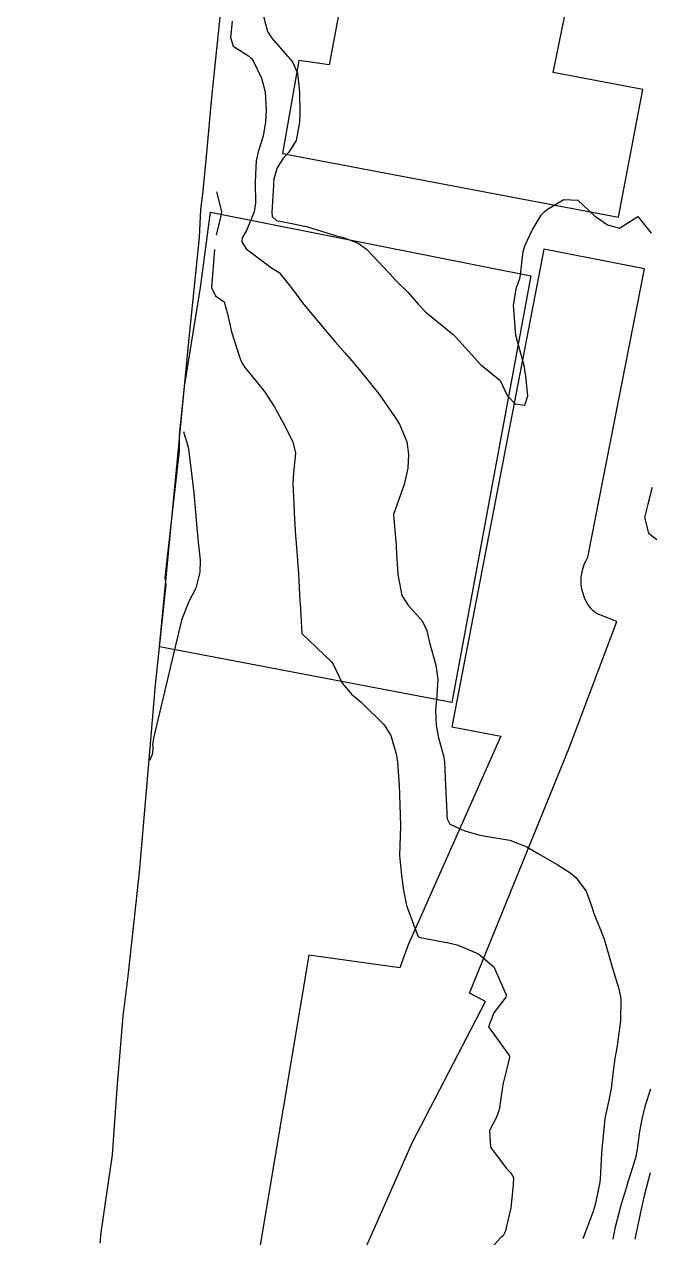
# Model space of a CAD drawing. Header units: metres. Extents: x 298520 to 308411, y 7433745 to 7450750.
# Drawn here: x 300195.9 to 300237.4, y 7445876.7 to 7445957.3 of the extents above; entities that cross this region are included whole.
import ezdxf

# ---------------------------------------------------------------- set-up
doc = ezdxf.new("R2010")
doc.units = ezdxf.units.M
doc.header["$LTSCALE"] = 10
for name, color, linetype in [('Area', 45, 'Continuous'), ('Curvas de Nivel 1m', 11, 'Continuous'), ('Curvas de Nivel 5m', 15, 'Continuous'), ('Edificações', 30, 'Continuous'), ('Vias Primárias', 230, 'Continuous')]:
    doc.layers.add(name, color=color, linetype=linetype)

msp = doc.modelspace()

# ---------------------------------------------------------------- linework, layer by layer
at = {"layer": 'Area'}
msp.add_polyline3d([(300200.915, 7445876.298, 693.487), (300200.963, 7445877.01, 693.477), (300201.734, 7445882.165, 693.657), (300202.034, 7445886.588, 694.317), (300202.424, 7445891.38, 693.777), (300202.761, 7445894.038, 695.058), (300203.531, 7445900.952, 693.677), (300203.977, 7445906.375, 693.697), (300204.582, 7445913.427, 693.627), (300205.303, 7445920.093, 698.224), (300205.223, 7445920.541, 698.224), (300206.173, 7445928.974, 698.146), (300206.173, 7445930.013, 698.126), (300206.502, 7445933.254, 698.207), (300206.813, 7445936.476, 698.107), (300207.499, 7445943.156, 698.106), (300207.59, 7445945.006, 694.067), (300207.755, 7445946.27, 692.207), (300207.99, 7445948.796, 692.167), (300208.323, 7445952.463, 692.177), (300208.966, 7445958.674, 698.467)], dxfattribs=at)
at = {"layer": 'Curvas de Nivel 1m', "flags": 128}
for points, elevation in [([(300211.763, 7445957.881), (300212.028, 7445956.851), (300212.324, 7445956.402), (300212.763, 7445955.896), (300213.676, 7445954.831), (300214.012, 7445954.094), (300214.142, 7445952.826), (300214.167, 7445951.37), (300214.16, 7445950.825), (300213.922, 7445949.597), (300213.438, 7445948.832), (300213.077, 7445948.436), (300212.667, 7445947.794), (300212.45, 7445947.049), (300212.431, 7445946.843), (300212.429, 7445946.621), (300212.318, 7445944.845), (300212.334, 7445944.548), (300212.628, 7445944.298), (300213.312, 7445944.148), (300214.624, 7445943.9), (300215.963, 7445943.463), (300216.618, 7445943.273), (300217.005, 7445943.182), (300218.046, 7445942.779), (300218.607, 7445942.385), (300220.131, 7445940.755), (300220.578, 7445940.278), (300221.345, 7445939.513), (300222.048, 7445938.728), (300222.555, 7445938.204), (300224.353, 7445936.702), (300224.531, 7445936.536), (300226.202, 7445934.683), (300226.511, 7445934.452), (300227.494, 7445933.656), (300227.951, 7445932.658), (300228.485, 7445932.101), (300229.114, 7445932.013), (300229.321, 7445932.642), (300229.2, 7445933.949), (300229.074, 7445934.644), (300228.533, 7445936.65), (300228.369, 7445938.653), (300228.575, 7445939.83), (300228.794, 7445940.435), (300228.829, 7445940.648), (300229.015, 7445942.237), (300229.139, 7445942.645), (300229.622, 7445943.641), (300230.209, 7445944.634), (300230.408, 7445944.86), (300230.637, 7445945.046), (300231.724, 7445945.694), (300232.643, 7445945.648), (300233.758, 7445944.589), (300234.627, 7445943.99), (300235.417, 7445943.78), (300236.633, 7445944.56), (300237.517, 7445943.442)], 691), ([(300209.669, 7445957.535), (300209.561, 7445956.459), (300209.754, 7445955.872), (300210.757, 7445955.235), (300210.954, 7445955.066), (300211.094, 7445954.865), (300211.626, 7445953.741), (300211.871, 7445952.853), (300211.931, 7445951.635), (300211.901, 7445950.852), (300211.734, 7445949.895), (300211.413, 7445948.859), (300211.281, 7445948.254), (300211.199, 7445946.862), (300211.223, 7445945.445), (300211.142, 7445944.862), (300210.62, 7445943.627), (300210.342, 7445943.147), (300210.319, 7445942.873), (300210.606, 7445942.404), (300212.295, 7445941.136), (300212.585, 7445940.974), (300212.807, 7445940.838), (300213.683, 7445939.718), (300214.354, 7445938.822), (300214.559, 7445938.565), (300216.024, 7445936.805), (300216.527, 7445936.224), (300217.193, 7445935.463), (300217.775, 7445934.781), (300218.109, 7445934.376), (300218.504, 7445933.91), (300219.416, 7445932.761), (300220.471, 7445931.258), (300220.79, 7445930.745), (300221.277, 7445929.564), (300221.39, 7445928.736), (300221.349, 7445927.817), (300221.107, 7445926.74), (300220.393, 7445924.75), (300220.552, 7445922.925), (300220.567, 7445922.747), (300220.579, 7445922.537), (300220.678, 7445920.745), (300220.941, 7445919.353), (300221.354, 7445918.74), (300222.312, 7445917.676), (300222.604, 7445917.023), (300222.682, 7445916.724), (300222.788, 7445916.23), (300223.211, 7445914.716), (300223.352, 7445913.802), (300223.278, 7445912.715), (300223.195, 7445911.759), (300223.225, 7445910.715), (300223.386, 7445909.884), (300223.723, 7445908.707), (300223.788, 7445908.295), (300223.849, 7445906.705), (300223.931, 7445904.929), (300223.933, 7445904.703), (300223.955, 7445904.507), (300224.148, 7445904.161), (300225.127, 7445903.706), (300226.14, 7445903.425), (300226.785, 7445903.315), (300228.137, 7445903.083), (300229.257, 7445902.639), (300230.126, 7445902.14), (300231.266, 7445901.469), (300232.108, 7445900.932), (300232.511, 7445900.604), (300233.196, 7445899.696), (300233.598, 7445898.587), (300233.712, 7445898.218), (300234.071, 7445897.343), (300234.364, 7445896.577), (300234.497, 7445896.134), (300234.949, 7445894.571), (300235.38, 7445893.206), (300235.507, 7445892.565), (300235.473, 7445891.083), (300235.408, 7445890.566), (300235.247, 7445889.29), (300235.116, 7445888.568), (300234.964, 7445887.559), (300234.857, 7445886.571), (300234.707, 7445885.796), (300234.442, 7445884.575), (300234.388, 7445884.096), (300234.245, 7445882.576), (300234.213, 7445882.254), (300234.125, 7445880.577), (300234.101, 7445880.346), (300233.85, 7445879.071), (300233.743, 7445878.683), (300233.718, 7445878.582), (300233.666, 7445878.408), (300232.983, 7445876.593)], 692), ([(300208.643, 7445946.19), (300208.962, 7445944.887), (300208.92, 7445944.597), (300208.613, 7445943.31)], 693), ([(300208.503, 7445942.37), (300208.305, 7445939.83), (300208.567, 7445939.282), (300209.142, 7445938.884), (300209.359, 7445938.073), (300209.629, 7445936.879), (300210.171, 7445935.219), (300210.292, 7445934.872), (300210.509, 7445934.509), (300211.26, 7445933.618), (300211.878, 7445932.849), (300212.479, 7445931.92), (300213.065, 7445930.834), (300213.704, 7445929.574), (300213.89, 7445928.826), (300213.75, 7445927.507), (300213.702, 7445926.827), (300213.768, 7445925.461), (300213.803, 7445924.826), (300213.885, 7445923.318), (300213.923, 7445922.825), (300214.056, 7445921.114), (300214.078, 7445920.823), (300214.183, 7445918.963), (300214.19, 7445918.821), (300214.303, 7445916.82), (300216.275, 7445914.954), (300216.399, 7445914.798), (300216.993, 7445913.522), (300217.638, 7445912.779), (300218.245, 7445912.274), (300219.78, 7445910.754), (300220.216, 7445910.038), (300220.598, 7445908.746), (300220.666, 7445908.278), (300220.77, 7445906.744), (300220.794, 7445906.123), (300220.85, 7445904.743), (300220.863, 7445904.026), (300220.811, 7445902.743), (300220.804, 7445902.062), (300220.931, 7445900.742), (300221.062, 7445899.772), (300221.268, 7445898.738), (300221.96, 7445896.835), (300222.008, 7445896.731), (300222.062, 7445896.666), (300222.162, 7445896.627), (300224.056, 7445896.267), (300224.619, 7445896.13), (300226.046, 7445895.541), (300227.062, 7445894.67), (300227.875, 7445892.801), (300227.859, 7445892.662), (300227.064, 7445891.603), (300226.7, 7445890.673), (300227.966, 7445888.924), (300228.081, 7445888.775), (300228.099, 7445888.658), (300227.956, 7445887.988), (300227.681, 7445886.927), (300227.648, 7445886.663), (300227.43, 7445885.155), (300227.231, 7445884.667), (300226.786, 7445883.789), (300226.854, 7445882.67), (300227.879, 7445881.292), (300228.201, 7445880.98), (300228.378, 7445880.652), (300228.356, 7445880.162), (300228.19, 7445878.655), (300227.827, 7445877.053), (300227.695, 7445876.791), (300227.522, 7445876.663), (300226.716, 7445875.765)], 693), ([(300206.453, 7445930.25), (300206.745, 7445929.214), (300206.803, 7445928.915), (300206.982, 7445927.466), (300207.053, 7445926.911), (300207.128, 7445926.193), (300207.241, 7445924.907), (300207.338, 7445923.862), (300207.427, 7445922.904), (300207.547, 7445921.71), (300207.529, 7445920.902), (300207.272, 7445919.846), (300206.785, 7445918.913), (300206.311, 7445917.707), (300204.45, 7445909.879), (300204.375, 7445909.436), (300204.401, 7445909.325), (300204.403, 7445909.136), (300204.391, 7445908.938), (300204.362, 7445908.777), (300204.193, 7445908.39)], 694), ([(300237.58, 7445926.542), (300237.289, 7445925.434), (300237.079, 7445924.55), (300237.348, 7445923.511), (300238.375, 7445922.719)], 691), ([(300237.47, 7445886.545), (300237.089, 7445885.385), (300236.89, 7445884.55), (300236.746, 7445883.71), (300236.592, 7445882.553), (300236.476, 7445881.965), (300236.037, 7445880.558), (300235.999, 7445880.43), (300235.864, 7445879.952), (300235.522, 7445878.889), (300235.433, 7445878.564), (300235.115, 7445877.282), (300234.978, 7445876.568)], 691)]:
    msp.add_lwpolyline(points, dxfattribs=dict(at, elevation=elevation))
at = {"layer": 'Curvas de Nivel 5m', "elevation": 690, "flags": 128}
msp.add_lwpolyline([(300237.444, 7445880.978), (300237.342, 7445880.545), (300237.043, 7445879.361), (300236.855, 7445878.55), (300236.675, 7445877.711), (300236.439, 7445876.554)], dxfattribs=at)
at = {"layer": 'Edificações'}
for points in [[(300222.269, 7446000.063), (300220.102, 7445987.682), (300222.049, 7445987.341), (300220.496, 7445977.929), (300216.12, 7445954.636), (300214.103, 7445954.918), (300213.018, 7445948.752), (300235.348, 7445944.512), (300236.959, 7445952.999), (300230.999, 7445954.131), (300237.24, 7445984.552), (300241.998, 7445983.575), (300245.348, 7445999.941), (300233.771, 7446002.224), (300232.953, 7445998.077), (300230.114, 7445998.636)], [(300208.238, 7445944.844), (300229.513, 7445940.615), (300224.265, 7445912.247), (300204.854, 7445915.939), (300206.502, 7445933.254), (300207.567, 7445939.834)]]:
    msp.add_lwpolyline(points, close=True, dxfattribs=at)
at = {"layer": 'Vias Primárias', "elevation": 696.401}
msp.add_lwpolyline([(300195.864, 7445825.189), (300205.082, 7445845.487), (300221.628, 7445882.978), (300226.511, 7445892.369), (300225.442, 7445892.925), (300232.091, 7445909.265), (300235.239, 7445917.638), (300234.107, 7445918.064, -0.13096), (300233.543, 7445918.467, -0.321669), (300233.31, 7445921.899), (300237.066, 7445941.07), (300230.398, 7445942.376), (300224.28, 7445910.627), (300227.532, 7445910), (300221.37, 7445896.131), (300220.819, 7445894.604), (300214.762, 7445895.454), (300210.849, 7445872.057), (300210.422, 7445870.659), (300203.292, 7445854.598), (300197.563, 7445842.078)], format="xyb", dxfattribs=at)

doc.saveas('drawing.dxf')
